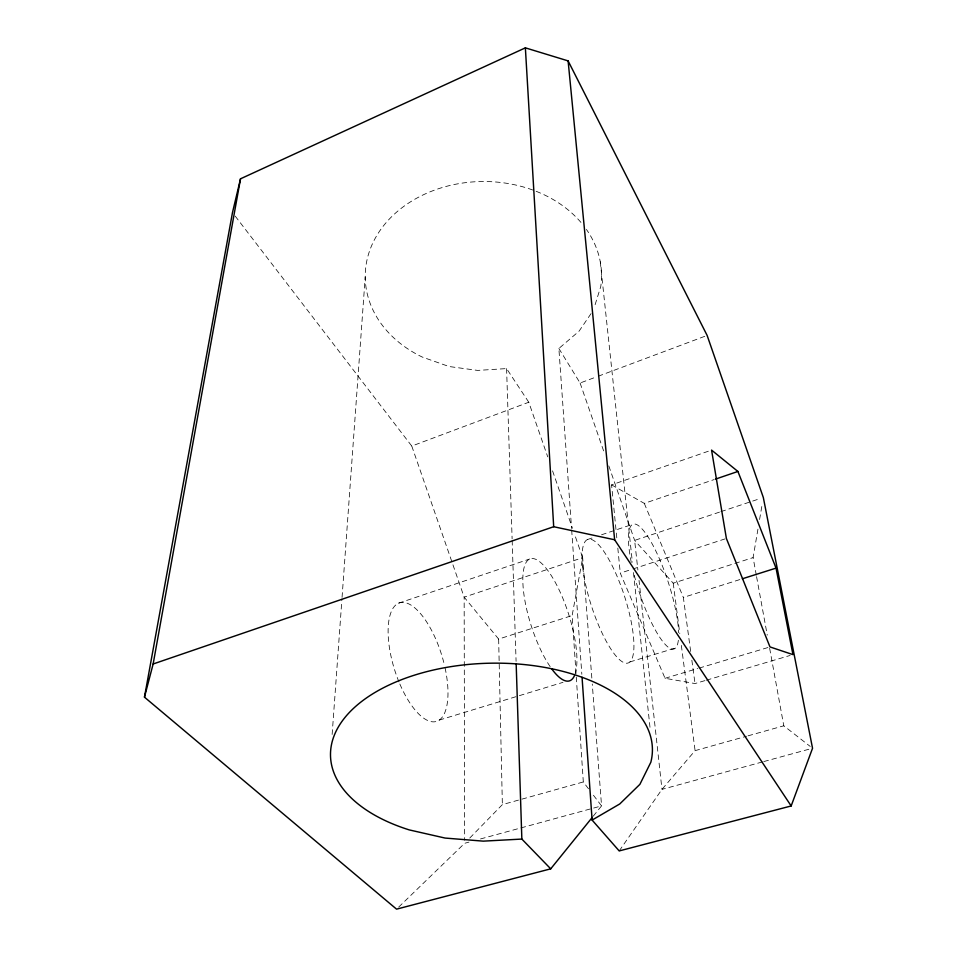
<?xml version="1.0" encoding="UTF-8"?>
<svg xmlns="http://www.w3.org/2000/svg" width="957" height="957" viewBox="0 0 957 957"><rect width="100%" height="100%" fill="white"/><g stroke="black" fill="none" stroke-linecap="round" stroke-linejoin="round"><path stroke-width="0.72" stroke-dasharray="4.79 3.59" d="M332.139 734.45L341.948 598.855M342.056 597.359L365.215 276.992M756.305 575.157L753.099 557.608L758.339 526.828M759.583 519.507L762.083 504.853M588.519 788.795L583.315 781.953L572.142 615.542L582.669 557.692L574.415 533.886M595.122 304.673L600.769 286.502A118.166 94.492 -0.5 0 0 586.402 229.417M591.043 313.609L579.081 331.158L558.876 348.48L571.568 528.491M619.203 850.929L661.969 789.381L695.093 750.647L746.604 736.232M593.232 816.189L601.558 805.89L592.275 684.016M469.755 838.057L502.365 804.622L583.315 781.953M398.686 907.092L464.659 843.284L468.99 842.1M235.219 216.138L411.773 446.058L528.778 402.239L547.715 456.848M558.876 348.48L580.086 383.015L596.833 376.747M598.233 376.221L705.74 335.955M616.798 537.822L611.583 484.876L708.742 451.082M611.583 484.876L644.3 503.382L714.161 479.565M398.686 603.137L529.688 559.008M587.419 539.545L594.488 537.164M601.558 534.784L632.673 524.304M719.497 512.127L634.635 540.382L637.888 570.025M720.908 511.648L760.504 498.465M704.95 680.618L695.021 683.549L665.043 678.286L620.28 573.111L631.596 569.415M633.02 568.948L724.975 538.923M411.773 446.058L464.157 597.156L498.645 639.073L572.142 615.542M608.819 465.915L634.635 540.382L673.226 583.184L753.099 557.608M690.667 651.442L683.346 597.431L740.933 579.224M439.227 720.095L563.003 682.341M629.85 661.957L675.558 648.009M665.043 678.286L697.665 668.536M699.077 668.118L768.579 647.351M706.374 680.2L790.123 655.449M748.027 735.825L783.795 725.813L810.244 746.46M480.51 838.954L601.558 805.89L592 793.353M762.346 761.963L661.969 789.381L639.025 580.397M763.782 761.569L812.541 748.254M528.778 402.239L506.588 368.589L477.639 370.407L449 366.507L422.3 357.069A118.166 94.492 -0.5 0 1 398.758 210.301A118.166 94.492 -0.5 0 1 582.921 224.799M644.3 503.382L683.346 597.431M580.086 383.015L603.951 451.86M552.56 470.856L572.465 528.276M756.568 576.628L767.251 635.125M769.655 648.296L783.795 725.813M691.851 660.198L695.021 683.549M673.226 583.184L679.805 633.57M681.348 645.425L695.093 750.647M600.278 261.823L632.35 562.13M633.462 572.537L650.138 728.636M617.815 548.11L620.28 573.111M591.833 678.07L582.669 557.692L464.157 597.156L464.659 840.306M571.676 529.975L581.832 674.278M506.588 368.589L512.115 538.863M512.162 540.358L516.086 661.335M498.645 639.073L502.365 804.622M445.053 667.783A62.097 24.679 72.7 0 1 436.775 721.327A62.097 24.679 72.7 0 1 399.512 683.214M398.973 681.934A62.097 24.679 72.7 0 1 399.057 602.994A62.097 24.679 72.7 0 1 444.431 665.079M678.346 640.281A65.698 15.336 71.9 0 1 659.552 637.015A65.698 15.336 71.9 0 1 633.39 571.867M631.273 562.429A65.698 15.336 71.9 0 1 647.004 535.31A65.698 15.336 71.9 0 1 678.621 632.685M550.167 666.658A64.119 19.595 72.2 0 1 523.024 574.439A64.119 19.595 72.2 0 1 556.615 584.847A64.119 19.595 72.2 0 1 574.978 674.35M582.693 566.999A65.004 17.226 72 0 0 625.483 663.117A65.004 17.226 72 0 0 615.818 573.41A65.004 17.226 72 0 0 582.693 566.999"/><path stroke-width="1.44" d="M592.311 817.338L550.718 868.836L396.557 909.15L144.459 697.163L232.479 212.574L240.518 178.803L525.369 47.85L568.111 60.889L707.127 335.428L763.327 497.52L812.541 748.254L791.164 805.961L619.203 850.929L592.108 820.077L582.047 677.257M144.459 697.163L153.144 663.991L240.518 178.803M592.108 820.077L619.765 803.952L639.898 784.333L650.832 762.262A161.003 88.953 -1.2 0 0 534.76 665.821A161.003 88.953 -1.2 0 0 343.419 719.437A161.003 88.953 -1.2 0 0 409.321 829.922L445.065 838.057L483.261 841.143L521.852 839.074L550.718 868.836M153.144 663.991L553.696 526.721L614.633 539.772L791.164 805.961M715.549 479.086L737.907 471.466L776.043 568.123L792.958 654.612L769.99 646.932L726.387 538.468L711.565 450.101L737.907 471.466M742.333 578.782L776.043 568.123M568.111 60.889L614.633 539.772M525.369 47.85L553.696 526.721M516.182 664.325L521.852 839.074M574.427 675.726A64.119 19.595 72.2 0 1 551.794 668.967"/></g></svg>
